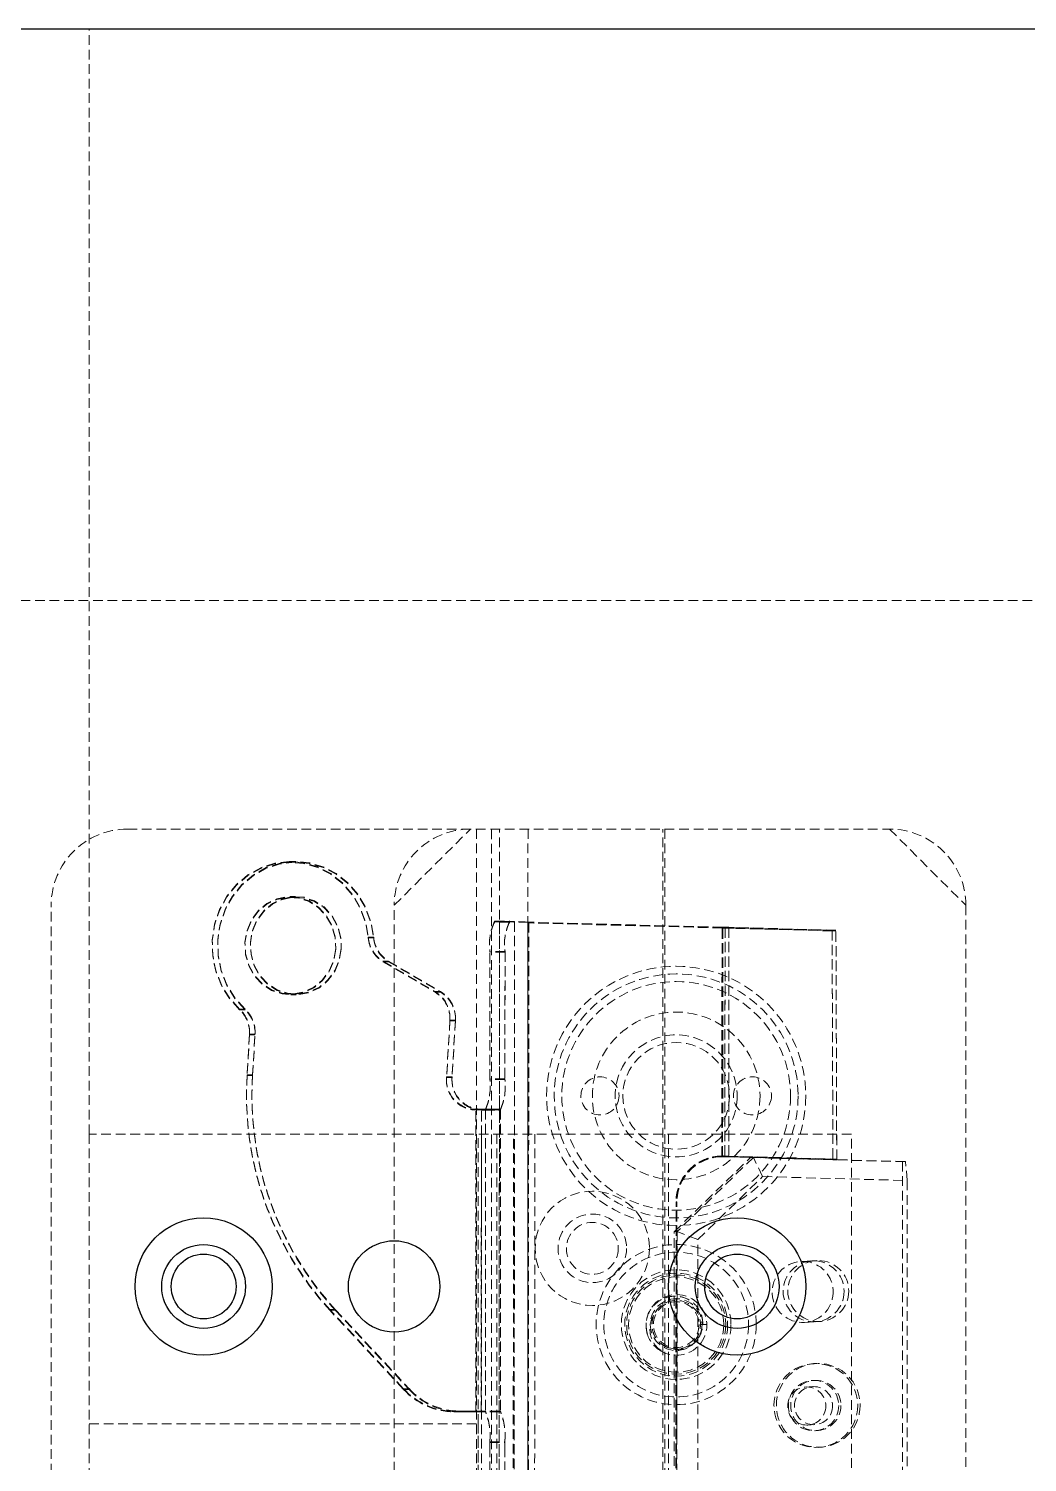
# Model space of a CAD drawing. Header units: millimetres. Extents: x 5 to 1533, y -1183 to 895.
# Drawn here: x 1239.6 to 1370.6, y -284.6 to -96.6 of the extents above; entities that cross this region are included whole.
import ezdxf

# ---------------------------------------------------------------- set-up
doc = ezdxf.new("R2010")
doc.units = ezdxf.units.MM
doc.linetypes.add('HIDDEN', pattern=[1.905, 1.27, -0.635])

msp = doc.modelspace()

# ---------------------------------------------------------------- linework, layer by layer
at = {"color": 7, "linetype": 'Continuous', "lineweight": 25}
msp.add_line((985.524, -96.563), (1429.524, -96.563), dxfattribs=at)
at = {"color": 7, "linetype": 'HIDDEN', "lineweight": 18}
for p, q in [((1247.524, -241.563), (1247.524, -96.563)), ((1017.524, -171.563), (1397.524, -171.563)), ((1252.524, -201.563), (1352.524, -201.563)), ((1287.524, -211.563), (1297.524, -201.563)), ((1298.312, -201.563), (1298.312, -349.563)), ((1300.287, -349.563), (1300.287, -201.563)), ((1301.241, -411.563), (1301.346, -201.563)), ((1305.084, -201.563), (1304.98, -411.563)), ((1322.789, -411.563), (1322.789, -201.563)), ((1323.028, -201.563), (1323.028, -411.563)), ((1352.524, -201.563), (1362.524, -211.563)), ((1274.542, -205.897), (1273.823, -205.902)), ((1274.542, -205.806), (1273.824, -205.811)), ((1274.577, -210.497), (1273.859, -210.502)), ((1274.578, -210.406), (1273.86, -210.411)), ((1242.524, -316.563), (1242.524, -211.563)), ((1287.524, -291.563), (1287.524, -211.563)), ((1362.524, -211.563), (1362.524, -401.563)), ((1300.72, -213.727), (1302.696, -213.727)), ((1301.339, -213.761), (1300.72, -213.727)), ((1300.721, -213.636), (1302.696, -213.636)), ((1301.34, -213.67), (1300.721, -213.636)), ((1301.339, -213.761), (1301.253, -386.847)), ((1301.34, -213.67), (1301.254, -386.756)), ((1301.339, -213.761), (1303.315, -213.761)), ((1301.34, -213.67), (1303.316, -213.67)), ((1303.316, -213.67), (1302.696, -213.636)), ((1303.315, -213.761), (1302.696, -213.727)), ((1303.316, -213.67), (1303.229, -386.756)), ((1303.315, -213.761), (1303.229, -386.847)), ((1305.078, -213.872), (1304.992, -386.917)), ((1305.079, -213.781), (1304.993, -386.826)), ((1305.078, -213.872), (1305.184, -213.866)), ((1330.542, -214.534), (1305.078, -213.872)), ((1305.079, -213.781), (1305.185, -213.775)), ((1330.543, -214.443), (1305.079, -213.781)), ((1305.184, -213.866), (1305.098, -386.911)), ((1305.185, -213.775), (1305.099, -386.82)), ((1330.648, -214.528), (1305.184, -213.866)), ((1330.649, -214.437), (1305.185, -213.775)), ((1284.126, -215.751), (1284.845, -215.745)), ((1284.126, -215.842), (1284.844, -215.836)), ((1330.511, -244.543), (1330.542, -214.534)), ((1330.512, -244.452), (1330.543, -214.443)), ((1330.648, -214.528), (1330.542, -214.534)), ((1330.649, -214.437), (1330.543, -214.443)), ((1330.618, -244.445), (1330.649, -214.437)), ((1330.618, -244.536), (1330.648, -214.528)), ((1330.939, -214.545), (1330.908, -244.555)), ((1330.94, -214.454), (1330.909, -244.464)), ((1331.443, -214.539), (1330.939, -214.545)), ((1344.982, -214.923), (1330.939, -214.545)), ((1331.444, -214.448), (1330.94, -214.454)), ((1344.983, -214.832), (1330.94, -214.454)), ((1331.443, -214.539), (1331.412, -244.549)), ((1331.444, -214.448), (1331.413, -244.458)), ((1345.486, -214.917), (1331.443, -214.539)), ((1345.486, -214.826), (1331.444, -214.448)), ((1345.486, -214.917), (1344.982, -214.923)), ((1344.982, -214.923), (1345.087, -244.951)), ((1345.486, -214.826), (1344.983, -214.832)), ((1344.983, -214.832), (1345.088, -244.86)), ((1345.591, -244.855), (1345.486, -214.826)), ((1345.59, -244.946), (1345.486, -214.917)), ((1300.084, -234.428), (1300.092, -217.714)), ((1300.085, -234.336), (1300.093, -217.623)), ((1302.068, -217.714), (1300.092, -217.714)), ((1302.069, -217.623), (1300.093, -217.623)), ((1302.069, -217.623), (1302.06, -234.336)), ((1302.068, -217.714), (1302.06, -234.428)), ((1286.056, -218.968), (1286.774, -218.962)), ((1286.056, -218.968), (1292.896, -222.965)), ((1286.057, -218.876), (1286.775, -218.871)), ((1286.057, -218.876), (1292.896, -222.874)), ((1286.774, -218.962), (1293.614, -222.959)), ((1286.775, -218.871), (1293.614, -222.868)), ((1273.958, -223.211), (1274.677, -223.205)), ((1273.958, -223.302), (1274.676, -223.296)), ((1292.896, -222.874), (1293.614, -222.868)), ((1292.896, -222.965), (1293.614, -222.959)), ((1267.243, -225.261), (1267.962, -225.256)), ((1267.244, -225.17), (1267.962, -225.164)), ((1294.837, -226.638), (1294.405, -234.066)), ((1294.837, -226.729), (1294.405, -234.157)), ((1294.837, -226.638), (1295.555, -226.632)), ((1294.837, -226.729), (1295.555, -226.723)), ((1295.555, -226.723), (1295.123, -234.152)), ((1295.555, -226.632), (1295.124, -234.06)), ((1268.546, -228.554), (1268.234, -233.91)), ((1268.546, -228.463), (1268.235, -233.819)), ((1268.546, -228.463), (1269.265, -228.457)), ((1268.546, -228.554), (1269.264, -228.548)), ((1268.953, -233.813), (1269.265, -228.457)), ((1268.953, -233.904), (1269.264, -228.548)), ((1268.234, -233.91), (1268.953, -233.904)), ((1268.235, -233.819), (1268.953, -233.813)), ((1294.405, -234.066), (1295.124, -234.06)), ((1294.405, -234.157), (1295.123, -234.152)), ((1302.06, -234.428), (1300.084, -234.428)), ((1302.06, -234.336), (1300.085, -234.336)), ((1298.848, -238.313), (1298.129, -238.319)), ((1298.129, -238.319), (1298.251, -238.319)), ((1298.847, -238.404), (1298.129, -238.41)), ((1298.129, -238.41), (1298.25, -238.41)), ((1298.23, -278.01), (1298.25, -238.41)), ((1298.231, -277.919), (1298.251, -238.319)), ((1298.968, -238.405), (1298.847, -238.404)), ((1298.969, -238.314), (1298.848, -238.313)), ((1298.949, -277.913), (1298.969, -238.314)), ((1298.949, -278.004), (1298.968, -238.405)), ((1299.458, -238.324), (1301.384, -238.323)), ((1299.458, -238.415), (1301.384, -238.414)), ((1299.474, -238.323), (1301.418, -238.323)), ((1299.474, -238.414), (1301.417, -238.414)), ((1299.508, -238.313), (1299.488, -277.936)), ((1299.507, -238.404), (1299.488, -278.027)), ((1299.507, -238.404), (1301.483, -238.404)), ((1299.508, -238.313), (1301.484, -238.313)), ((1301.483, -238.404), (1301.463, -278.027)), ((1301.484, -238.313), (1301.464, -277.936)), ((1247.524, -241.563), (1247.524, -401.563)), ((1347.524, -241.563), (1247.524, -241.563)), ((1298.524, -279.563), (1298.524, -241.563)), ((1298.997, -241.563), (1298.997, -401.563)), ((1300.973, -241.563), (1300.973, -401.563)), ((1303.095, -401.563), (1303.175, -241.563)), ((1305.979, -241.563), (1305.9, -401.563)), ((1323.524, -241.563), (1323.524, -401.563)), ((1347.524, -401.563), (1347.524, -241.563)), ((1330.259, -244.456), (1330.153, -244.462)), ((1330.512, -244.452), (1330.618, -244.445)), ((1330.626, -244.454), (1330.846, -244.447)), ((1330.626, -244.454), (1330.909, -244.464)), ((1331.413, -244.458), (1330.846, -244.447)), ((1330.909, -244.464), (1331.413, -244.458)), ((1330.909, -244.464), (1345.088, -244.86)), ((1331.413, -244.458), (1345.591, -244.855)), ((1324.271, -254.389), (1334.266, -244.656)), ((1334.647, -244.633), (1324.651, -254.366)), ((1330.258, -244.547), (1330.152, -244.553)), ((1330.511, -244.543), (1330.618, -244.536)), ((1330.625, -244.545), (1330.846, -244.539)), ((1330.625, -244.545), (1330.908, -244.555)), ((1331.412, -244.549), (1330.846, -244.539)), ((1330.908, -244.555), (1331.412, -244.549)), ((1330.908, -244.555), (1345.087, -244.951)), ((1331.412, -244.549), (1345.59, -244.946)), ((1334.647, -244.633), (1334.266, -244.656)), ((1334.266, -244.656), (1354.228, -245.195)), ((1335.863, -247.147), (1334.647, -244.633)), ((1354.609, -245.173), (1334.647, -244.633)), ((1345.087, -244.951), (1345.59, -244.946)), ((1345.088, -244.86), (1345.591, -244.855)), ((1354.609, -245.173), (1354.228, -245.195)), ((1354.228, -245.195), (1354.228, -349.228)), ((1354.839, -247.66), (1354.609, -245.173)), ((1327.377, -255.41), (1335.863, -247.147)), ((1335.863, -247.147), (1354.839, -247.66)), ((1354.839, -247.66), (1354.839, -346.691)), ((1324.419, -342.471), (1324.514, -250.444)), ((1324.419, -342.562), (1324.514, -250.535)), ((1324.62, -250.438), (1324.514, -250.444)), ((1324.62, -250.529), (1324.514, -250.535)), ((1324.525, -342.556), (1324.62, -250.529)), ((1324.526, -342.465), (1324.62, -250.438)), ((1324.184, -338.413), (1324.271, -254.389)), ((1324.651, -254.366), (1324.271, -254.389)), ((1324.651, -254.366), (1324.565, -338.39)), ((1327.377, -255.41), (1324.651, -254.366)), ((1327.292, -337.363), (1327.377, -255.41)), ((1342.317, -258.2), (1340.885, -258.284)), ((1342.928, -258.164), (1342.317, -258.2)), ((1279.082, -264.678), (1279.801, -264.672)), ((1288.756, -275.065), (1279.082, -264.678)), ((1279.083, -264.587), (1279.801, -264.581)), ((1288.756, -274.974), (1279.083, -264.587)), ((1279.801, -264.581), (1289.475, -274.968)), ((1279.801, -264.672), (1289.474, -275.059)), ((1328.524, -266.563), (1327.712, -266.563)), ((1341.356, -266.271), (1342.788, -266.186)), ((1342.788, -266.186), (1343.399, -266.15)), ((1322.575, -269.979), (1322.121, -269.676)), ((1342.839, -271.667), (1342.521, -271.685)), ((1342.65, -273.882), (1342.358, -273.899)), ((1288.756, -274.974), (1289.475, -274.968)), ((1288.756, -275.065), (1289.474, -275.059)), ((1342.405, -274.697), (1341.502, -274.751)), ((1296.073, -277.908), (1295.354, -277.914)), ((1295.354, -277.914), (1298.231, -277.919)), ((1296.072, -277.999), (1295.354, -278.005)), ((1295.354, -278.005), (1298.23, -278.01)), ((1296.072, -277.999), (1298.949, -278.004)), ((1296.073, -277.908), (1298.949, -277.913)), ((1301.364, -278.014), (1299.438, -278.015)), ((1301.365, -277.923), (1299.439, -277.923)), ((1301.464, -277.936), (1299.488, -277.936)), ((1301.463, -278.027), (1299.488, -278.027)), ((1247.524, -279.563), (1298.524, -279.563)), ((1298.524, -279.563), (1298.524, -305.563)), ((1298.524, -299.563), (1298.524, -279.563)), ((1341.796, -279.742), (1342.699, -279.689)), ((1300.061, -281.936), (1300.06, -282.607)), ((1300.06, -282.027), (1302.036, -282.027)), ((1300.06, -282.027), (1300.06, -282.698)), ((1300.061, -281.936), (1302.036, -281.936)), ((1302.036, -282.027), (1302.035, -282.698)), ((1302.036, -281.936), (1302.036, -282.607)), ((1342.746, -280.487), (1343.039, -280.47)), ((1300.06, -282.698), (1300.027, -347.774)), ((1300.06, -282.607), (1300.028, -347.683)), ((1302.035, -282.698), (1302.003, -347.774)), ((1302.036, -282.607), (1302.004, -347.683)), ((1343.168, -282.666), (1343.487, -282.647))]:
    msp.add_line(p, q, dxfattribs=at)
at = {"color": 7, "linetype": 'HIDDEN', "lineweight": 18, "flags": 128}
for points in [[(1267.244, -225.17), (1265.914, -223.703), (1264.861, -221.997), (1264.119, -220.113), (1263.716, -218.114), (1263.665, -216.071), (1263.968, -214.053), (1264.614, -212.13), (1265.581, -210.369), (1266.836, -208.83), (1268.335, -207.567), (1270.026, -206.624), (1271.852, -206.032), (1273.748, -205.812), (1275.65, -205.972), (1277.493, -206.507), (1279.211, -207.397), (1280.746, -208.613), (1282.045, -210.112), (1283.063, -211.842), (1283.765, -213.743), (1284.126, -215.751)], [(1267.243, -225.261), (1265.914, -223.794), (1264.86, -222.088), (1264.119, -220.204), (1263.716, -218.205), (1263.665, -216.162), (1263.967, -214.144), (1264.613, -212.221), (1265.58, -210.46), (1266.835, -208.921), (1268.334, -207.658), (1270.026, -206.715), (1271.851, -206.123), (1273.748, -205.903), (1275.65, -206.063), (1277.492, -206.598), (1279.21, -207.488), (1280.745, -208.704), (1282.044, -210.203), (1283.062, -211.933), (1283.764, -213.834), (1284.126, -215.842)], [(1267.962, -225.164), (1266.632, -223.697), (1265.579, -221.992), (1264.838, -220.107), (1264.435, -218.109), (1264.383, -216.065), (1264.686, -214.047), (1265.332, -212.124), (1266.299, -210.363), (1267.554, -208.825), (1269.053, -207.562), (1270.744, -206.618), (1272.57, -206.026), (1274.467, -205.807), (1276.369, -205.967), (1278.211, -206.501), (1279.929, -207.392), (1281.464, -208.607), (1282.763, -210.106), (1283.781, -211.836), (1284.483, -213.738), (1284.845, -215.745)], [(1267.962, -225.256), (1266.632, -223.788), (1265.578, -222.083), (1264.837, -220.198), (1264.434, -218.2), (1264.383, -216.156), (1264.686, -214.138), (1265.332, -212.215), (1266.299, -210.454), (1267.553, -208.916), (1269.052, -207.653), (1270.744, -206.709), (1272.569, -206.117), (1274.466, -205.898), (1276.368, -206.058), (1278.21, -206.592), (1279.928, -207.483), (1281.464, -208.698), (1282.763, -210.197), (1283.781, -211.927), (1284.482, -213.829), (1284.844, -215.836)], [(1279.871, -217.216), (1279.608, -218.732), (1279.015, -220.138), (1278.125, -221.349), (1276.99, -222.297), (1275.676, -222.927), (1274.259, -223.2), (1272.822, -223.103), (1271.448, -222.64), (1270.217, -221.838), (1269.2, -220.743), (1268.458, -219.421), (1268.032, -217.947), (1267.947, -216.406), (1268.21, -214.889), (1268.803, -213.484), (1269.693, -212.273), (1270.828, -211.325), (1272.142, -210.695), (1273.559, -210.422), (1274.996, -210.519), (1276.37, -210.982), (1277.601, -211.784), (1278.618, -212.878), (1279.36, -214.201), (1279.786, -215.675), (1279.871, -217.216)], [(1279.87, -217.307), (1279.608, -218.823), (1279.014, -220.229), (1278.124, -221.44), (1276.989, -222.388), (1275.675, -223.018), (1274.258, -223.291), (1272.821, -223.194), (1271.447, -222.731), (1270.216, -221.929), (1269.2, -220.835), (1268.457, -219.512), (1268.031, -218.038), (1267.947, -216.497), (1268.209, -214.981), (1268.802, -213.575), (1269.692, -212.364), (1270.827, -211.416), (1272.142, -210.786), (1273.558, -210.513), (1274.996, -210.61), (1276.37, -211.073), (1277.601, -211.875), (1278.617, -212.969), (1279.36, -214.292), (1279.786, -215.766), (1279.87, -217.307)], [(1280.588, -217.301), (1280.326, -218.818), (1279.733, -220.223), (1278.843, -221.435), (1277.708, -222.383), (1276.393, -223.012), (1274.977, -223.286), (1273.539, -223.188), (1272.165, -222.725), (1270.934, -221.923), (1269.918, -220.829), (1269.175, -219.506), (1268.749, -218.032), (1268.665, -216.492), (1268.927, -214.975), (1269.52, -213.57), (1270.411, -212.358), (1271.546, -211.41), (1272.86, -210.781), (1274.277, -210.507), (1275.714, -210.605), (1277.088, -211.068), (1278.319, -211.87), (1279.335, -212.964), (1280.078, -214.286), (1280.504, -215.761), (1280.588, -217.301)], [(1280.589, -217.21), (1280.327, -218.727), (1279.733, -220.132), (1278.843, -221.344), (1277.708, -222.292), (1276.394, -222.921), (1274.977, -223.195), (1273.54, -223.097), (1272.166, -222.634), (1270.935, -221.832), (1269.919, -220.738), (1269.176, -219.415), (1268.75, -217.941), (1268.666, -216.401), (1268.928, -214.884), (1269.521, -213.479), (1270.411, -212.267), (1271.546, -211.319), (1272.86, -210.69), (1274.277, -210.416), (1275.714, -210.514), (1277.088, -210.977), (1278.319, -211.779), (1279.336, -212.873), (1280.078, -214.195), (1280.504, -215.67), (1280.589, -217.21)]]:
    msp.add_lwpolyline(points, dxfattribs=at)
at = {"color": 7, "linetype": 'HIDDEN', "lineweight": 18}
for centre, radius in [((1324.524, -236.563), 17), ((1324.524, -236.563), 16), ((1324.524, -236.563), 15), ((1324.524, -236.563), 11), ((1324.524, -236.563), 8), ((1324.524, -236.563), 7), ((1314.524, -236.563), 2.5), ((1334.524, -236.563), 2.5), ((1313.524, -256.563), 7.5), ((1313.524, -256.563), 4.5), ((1313.524, -256.563), 3.4), ((1324.524, -266.563), 10.5), ((1324.524, -266.563), 9.5), ((1324.524, -266.563), 7.191), ((1342.556, -262.194), 3.998), ((1343.167, -262.158), 3.998), ((1324.524, -266.563), 6.75), ((1324.524, -266.563), 6.5), ((1324.524, -266.563), 6.25), ((1324.524, -266.563), 3.4), ((1324.524, -266.563), 3), ((1342.85, -277.176), 5.497), ((1343.168, -277.157), 5.497), ((1342.556, -277.193), 3.299), ((1342.848, -277.176), 3.299), ((1341.651, -277.247), 2.499), ((1342.555, -277.194), 2.499)]:
    msp.add_circle(centre, radius, dxfattribs=at)
at = {"color": 7, "linetype": 'Continuous', "lineweight": 25}
for centre, radius in [((1262.524, -261.563), 9), ((1332.524, -261.563), 9), ((1287.524, -261.563), 6), ((1262.524, -261.563), 5.5), ((1262.524, -261.563), 4.25), ((1332.524, -261.563), 5.5), ((1332.524, -261.563), 4.25)]:
    msp.add_circle(centre, radius, dxfattribs=at)
at = {"color": 7, "linetype": 'HIDDEN', "lineweight": 18}
for centre, radius, start, end in [((1252.524, -211.563), 10, 90, 180), ((1297.524, -211.563), 10, 90, 180), ((1352.524, -211.563), 10, 0, 90), ((1306.833, -216.733), 6.812, 153.81757, 188.28367), ((1306.833, -216.642), 6.812, 153.81696, 188.28431), ((1308.809, -216.642), 6.812, 153.81729, 188.28357), ((1308.809, -216.733), 6.812, 153.81757, 188.28367), ((1288.139, -215.431), 4.025, 184.55142, 238.84912), ((1288.139, -215.523), 4.025, 184.55117, 238.84949), ((1288.857, -215.517), 4.025, 184.55142, 238.84912), ((1288.857, -215.426), 4.025, 184.55125, 238.84929), ((1290.777, -226.349), 4.07, 355.93246, 58.6248), ((1290.776, -226.44), 4.07, 355.93252, 58.62474), ((1291.495, -226.344), 4.07, 355.93259, 58.62458), ((1291.495, -226.435), 4.07, 355.9327, 58.62456), ((1264.414, -228.284), 4.141, 356.26751, 46.89445), ((1264.415, -228.193), 4.141, 356.26763, 46.89423), ((1265.133, -228.187), 4.141, 356.26743, 46.89444), ((1265.132, -228.279), 4.141, 356.26713, 46.89429), ((1309.822, -236.544), 41.67, 176.37598, 222.46638), ((1309.822, -236.453), 41.671, 176.37604, 222.46637), ((1310.487, -236.557), 41.619, 176.34596, 222.49645), ((1310.488, -236.466), 41.619, 176.3459, 222.49645), ((1298.286, -234.516), 3.898, 174.72263, 267.69014), ((1298.286, -234.424), 3.898, 174.72239, 267.69047), ((1299.004, -234.51), 3.898, 174.7224, 267.69024), ((1299.005, -234.419), 3.898, 174.72262, 267.69025), ((1292.106, -235.301), 8.025, 337.25451, 6.24778), ((1292.107, -235.21), 8.025, 337.25483, 6.24707), ((1294.082, -235.301), 8.025, 337.25399, 6.24788), ((1294.083, -235.21), 8.025, 337.25452, 6.2478), ((1298.178, -408.592), 170.182, 89.56906, 89.97567), ((1298.177, -408.918), 170.599, 89.56956, 89.97517), ((1298.823, -578.746), 340.342, 89.56887, 89.97551), ((1298.821, -579.516), 341.202, 89.56956, 89.97517), ((1330.509, -250.446), 5.995, 89.96974, 179.98312), ((1330.615, -250.44), 5.995, 89.96999, 179.98287), ((1330.508, -250.537), 5.995, 89.96999, 179.98287), ((1330.614, -250.531), 5.995, 89.96993, 179.98279), ((1324.565, -266.607), 3.983, 239.33724, 197.98522), ((1324.538, -266.573), 3.184, 247.34319, 178.03643), ((1324.524, -266.563), 4, 195.17132, 240.17132), ((1295.431, -268.869), 9.045, 222.44748, 269.51425), ((1295.43, -268.96), 9.045, 222.44735, 269.51429), ((1296.149, -268.954), 9.045, 222.44748, 269.51425), ((1296.149, -268.863), 9.045, 222.44739, 269.51425), ((1298.157, -448.287), 170.278, 89.56909, 89.97547), ((1298.156, -448.591), 170.672, 89.56956, 89.975), ((1298.802, -618.862), 340.949, 89.56932, 89.97523), ((1298.801, -619.059), 341.055, 89.56939, 89.97517), ((1291.927, -281.059), 8.181, 353.84798, 22.44229), ((1291.927, -281.15), 8.181, 353.84773, 22.44254), ((1293.902, -281.15), 8.181, 353.84796, 22.44231), ((1293.903, -281.059), 8.181, 353.84725, 22.4426)]:
    msp.add_arc(centre, radius, start, end, dxfattribs=at)
msp.add_ellipse((1341.12, -262.278), major_axis=(3.999, 0.236), ratio=0.9985829, dxfattribs=at)
for points, knots in [([(1305.079, -213.781), (1304.631, -213.77), (1303.737, -213.746), (1302.584, -213.713), (1301.693, -213.685), (1301.459, -213.675), (1301.34, -213.67)], [0, 0, 0, 0, 0.247947, 0.4958929, 0.7437899, 1, 1, 1, 1]), ([(1305.185, -213.775), (1304.961, -213.764), (1304.514, -213.74), (1303.937, -213.709), (1303.492, -213.683), (1303.375, -213.674), (1303.316, -213.67)], [0, 0, 0, 0, 0.2482061, 0.4964253, 0.7444963, 1, 1, 1, 1]), ([(1330.939, -214.545), (1330.874, -214.543), (1330.776, -214.541), (1330.643, -214.537), (1330.576, -214.535), (1330.542, -214.534)], [0, 0, 0, 0, 0.4973767, 0.7483816, 1, 1, 1, 1]), ([(1330.94, -214.454), (1330.875, -214.452), (1330.777, -214.45), (1330.644, -214.446), (1330.577, -214.444), (1330.543, -214.443)], [0, 0, 0, 0, 0.4974131, 0.7483814, 1, 1, 1, 1]), ([(1330.648, -214.528), (1330.716, -214.529), (1330.85, -214.531), (1331.116, -214.535), (1331.313, -214.537), (1331.443, -214.539)], [0, 0, 0, 0, 0.2509064, 0.5018088, 1, 1, 1, 1]), ([(1330.649, -214.437), (1330.716, -214.438), (1330.851, -214.44), (1331.117, -214.444), (1331.313, -214.446), (1331.444, -214.448)], [0, 0, 0, 0, 0.2509098, 0.5018166, 1, 1, 1, 1]), ([(1299.474, -238.323), (1299.474, -238.323), (1299.469, -238.324), (1299.464, -238.324), (1299.458, -238.324)], [0, 0, 0, 0, 0.0549852, 1, 1, 1, 1]), ([(1299.474, -238.414), (1299.473, -238.414), (1299.469, -238.415), (1299.463, -238.415), (1299.458, -238.415)], [0, 0, 0, 0, 0.0548684, 1, 1, 1, 1]), ([(1301.384, -238.323), (1301.395, -238.323), (1301.415, -238.323), (1301.45, -238.321), (1301.47, -238.316), (1301.484, -238.313)], [0, 0, 0, 0, 0.25032382, 0.50063356, 1, 1, 1, 1]), ([(1301.384, -238.414), (1301.394, -238.414), (1301.414, -238.414), (1301.45, -238.412), (1301.47, -238.407), (1301.483, -238.404)], [0, 0, 0, 0, 0.25032773, 0.50065662, 1, 1, 1, 1]), ([(1330.626, -244.454), (1330.607, -244.453), (1330.579, -244.452), (1330.54, -244.452), (1330.521, -244.452), (1330.512, -244.452)], [0, 0, 0, 0, 0.4996728, 0.7498371, 1, 1, 1, 1]), ([(1330.846, -244.447), (1330.827, -244.447), (1330.789, -244.447), (1330.713, -244.446), (1330.656, -244.445), (1330.618, -244.445)], [0, 0, 0, 0, 0.250062, 0.5000903, 1, 1, 1, 1]), ([(1330.625, -244.545), (1330.606, -244.544), (1330.578, -244.543), (1330.54, -244.543), (1330.521, -244.543), (1330.511, -244.543)], [0, 0, 0, 0, 0.4996726, 0.74970697, 1, 1, 1, 1]), ([(1330.846, -244.539), (1330.827, -244.538), (1330.789, -244.538), (1330.713, -244.537), (1330.656, -244.536), (1330.618, -244.536)], [0, 0, 0, 0, 0.2500592, 0.5001526, 1, 1, 1, 1]), ([(1320.663, -267.61), (1320.605, -267.159), (1320.488, -266.26), (1320.897, -264.949), (1321.681, -263.861), (1322.775, -263.111), (1324.041, -262.78), (1325.325, -262.884), (1326.483, -263.414), (1327.387, -264.285), (1327.933, -265.395), (1328.076, -266.609), (1327.805, -267.779), (1327.164, -268.776), (1326.244, -269.491), (1325.152, -269.839), (1324.13, -269.827), (1323.547, -269.602), (1323.311, -269.511)], [0, 0, 0, 0, 0.0702301, 0.1400519, 0.2082053, 0.2764144, 0.3426566, 0.4087619, 0.473568, 0.5375819, 0.600951, 0.6628845, 0.7248086, 0.784669, 0.8445647, 0.9029063, 0.9607058, 1, 1, 1, 1]), ([(1321.576, -265.35), (1321.422, -265.647), (1321.104, -266.263), (1321.026, -267.369), (1321.279, -268.508), (1321.844, -269.429), (1322.343, -269.865), (1322.534, -270.033)], [0, 0, 0, 0, 0.19080702, 0.39618732, 0.62092908, 0.8544157, 1, 1, 1, 1]), ([(1323.311, -269.511), (1323.085, -269.399), (1322.537, -269.127), (1321.853, -268.409), (1321.395, -267.427), (1321.27, -266.35), (1321.475, -265.678), (1321.576, -265.35)], [0, 0, 0, 0, 0.151475, 0.3661538, 0.5808322, 0.7955106, 1, 1, 1, 1]), ([(1299.438, -278.015), (1299.448, -278.015), (1299.463, -278.016), (1299.478, -278.022), (1299.485, -278.025), (1299.488, -278.027)], [0, 0, 0, 0, 0.4984335, 0.7490437, 1, 1, 1, 1]), ([(1299.439, -277.923), (1299.449, -277.924), (1299.463, -277.925), (1299.479, -277.93), (1299.485, -277.934), (1299.488, -277.936)], [0, 0, 0, 0, 0.498449, 0.7490359, 1, 1, 1, 1]), ([(1301.463, -278.027), (1301.457, -278.025), (1301.444, -278.021), (1301.413, -278.016), (1301.384, -278.015), (1301.364, -278.014)], [0, 0, 0, 0, 0.2503311, 0.5006442, 1, 1, 1, 1]), ([(1301.464, -277.936), (1301.458, -277.934), (1301.445, -277.93), (1301.414, -277.925), (1301.384, -277.924), (1301.365, -277.923)], [0, 0, 0, 0, 0.250345, 0.5006629, 1, 1, 1, 1])]:
    msp.add_open_spline(points, degree=3, knots=knots, dxfattribs=at)

doc.saveas('drawing.dxf')
